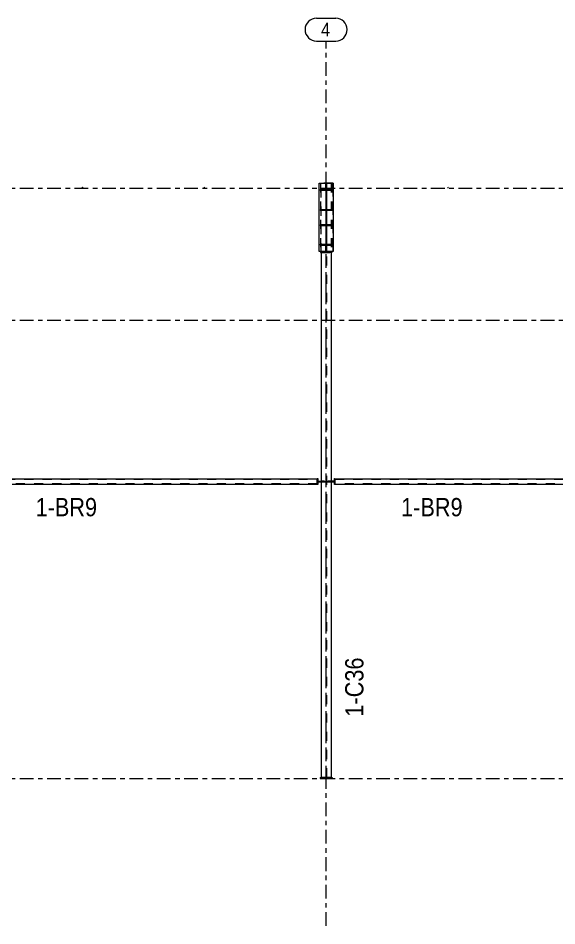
# Model space of a CAD drawing. Header units: millimetres. Extents: x -49 to 1122, y -181 to 639.
# Drawn here: x 595.6 to 713.6, y 208.9 to 407.5 of the extents above; entities that cross this region are included whole.
import ezdxf

# ---------------------------------------------------------------- set-up
doc = ezdxf.new("R2010")
doc.units = ezdxf.units.MM
for name, pattern in [('XKITLINE00', [0]), ('XKITLINE02', [4, 2, -2]), ('XKITLINE03', [6, 3, -1, 1, -1])]:
    doc.linetypes.add(name, pattern=pattern)
for name, color, linetype, lineweight in [('Part', 2, 'Continuous', 0), ('PartMark', 7, 'Continuous', 0), ('S-grid', 1, 'Continuous', 0)]:
    doc.layers.add(name, color=color, linetype=linetype, lineweight=lineweight)
doc.styles.add('ARIAL', font='ARIAL.TTF')

# ---------------------------------------------------------------- blocks, each defined once
blk = doc.blocks.new('*A234')
at = {"layer": 'Part'}
blk.add_hatch(color=3, dxfattribs=at).paths.add_polyline_path([(609.72, 370.47), (609.77, 370.45), (609.79, 370.4), (609.77, 370.35), (609.72, 370.33), (609.68, 370.35), (609.66, 370.4), (609.68, 370.45)], flags=17)
blk = doc.blocks.new('*A235')
at = {"layer": 'Part'}
blk.add_hatch(color=3, dxfattribs=at).paths.add_polyline_path([(661.81, 357.88), (661.81, 357.99), (664.31, 357.99), (664.31, 357.88)], flags=17)
blk = doc.blocks.new('*A236')
at = {"layer": 'Part'}
blk.add_hatch(color=3, dxfattribs=at).paths.add_polyline_path([(661.81, 369.73), (661.81, 369.84), (664.31, 369.84), (664.31, 369.73)], flags=17)
blk = doc.blocks.new('*A237')
at = {"layer": 'Part'}
blk.add_hatch(color=3, dxfattribs=at).paths.add_polyline_path([(663.01, 357.99), (663.01, 369.73), (663.1, 369.73), (663.1, 357.99)], flags=17)
blk = doc.blocks.new('*A238')
at = {"layer": 'Part'}
blk.add_hatch(color=3, dxfattribs=at).paths.add_polyline_path([(636.39, 370.47), (636.44, 370.45), (636.46, 370.4), (636.44, 370.35), (636.39, 370.33), (636.34, 370.35), (636.32, 370.4), (636.34, 370.45)], flags=17)
blk = doc.blocks.new('*A239')
at = {"layer": 'Part'}
blk.add_hatch(color=3, dxfattribs=at).paths.add_polyline_path([(663, 369.84), (663, 371.03), (663.11, 371.03), (663.11, 369.84)], flags=17)
blk = doc.blocks.new('*A240')
at = {"layer": 'Part'}
blk.add_hatch(color=3, dxfattribs=at).paths.add_polyline_path([(662.1, 365.45), (662.1, 365.56), (663.01, 365.56), (663.01, 365.45)], flags=17)
blk = doc.blocks.new('*A241')
at = {"layer": 'Part'}
blk.add_hatch(color=3, dxfattribs=at).paths.add_polyline_path([(662.1, 362.12), (662.1, 362.23), (663.01, 362.23), (663.01, 362.12)], flags=17)
blk = doc.blocks.new('*A242')
at = {"layer": 'Part'}
blk.add_hatch(color=3, dxfattribs=at).paths.add_polyline_path([(663.1, 365.45), (663.1, 365.56), (664.01, 365.56), (664.01, 365.45)], flags=17)
blk = doc.blocks.new('*A243')
at = {"layer": 'Part'}
blk.add_hatch(color=3, dxfattribs=at).paths.add_polyline_path([(663.1, 362.12), (663.1, 362.23), (664.01, 362.23), (664.01, 362.12)], flags=17)
blk = doc.blocks.new('*A244')
at = {"layer": 'Part'}
blk.add_hatch(color=3, dxfattribs=at).paths.add_polyline_path([(663, 357.61), (663, 357.88), (663.11, 357.88), (663.11, 357.61)], flags=17)
blk = doc.blocks.new('*A254')
at = {"layer": 'Part'}
blk.add_hatch(color=3, dxfattribs=at).paths.add_polyline_path([(689.72, 370.47), (689.77, 370.45), (689.79, 370.4), (689.77, 370.35), (689.72, 370.33), (689.68, 370.35), (689.66, 370.4), (689.68, 370.45)], flags=17)
blk = doc.blocks.new('*A1070')
at = {"layer": 'S-grid', "color": 1, "linetype": 'XKITLINE03', "lineweight": 0}
blk.add_line((-10, 370.25), (1096.06, 370.25), dxfattribs=at)
blk = doc.blocks.new('*A1071')
at = {"layer": 'S-grid', "color": 1, "linetype": 'XKITLINE03', "lineweight": 0}
blk.add_line((-10, 341.36), (1096.06, 341.36), dxfattribs=at)
blk = doc.blocks.new('*A1072')
at = {"layer": 'S-grid', "color": 1, "linetype": 'XKITLINE03', "lineweight": 0}
blk.add_line((-10, 241.08), (1096.06, 241.08), dxfattribs=at)
blk = doc.blocks.new('*A1471')
at = {"layer": 'S-grid', "color": 1, "linetype": 'XKITLINE03', "lineweight": 0}
blk.add_line((663.06, 208.86), (663.06, 402.47), dxfattribs=at)
at = {"layer": 'S-grid', "color": 3, "style": 'ARIAL', "width": 0.85}
blk.add_text('4', height=3, dxfattribs=at).set_placement((661.94, 403.47))
blk = doc.blocks.new('*A1473')
at = {"layer": 'Part', "color": 7, "linetype": 'XKITLINE02', "lineweight": 0}
for p, q in [((661.94, 356.23), (661.94, 371.34)), ((661.94, 371.34), (664.17, 371.34)), ((663.01, 371.34), (663.01, 241.31)), ((663.1, 371.34), (663.1, 241.31)), ((664.17, 371.34), (664.17, 356.23)), ((664.17, 241.31), (661.94, 241.31))]:
    blk.add_line(p, q, dxfattribs=at)
at = {"layer": 'Part', "color": 2, "linetype": 'XKITLINE00', "lineweight": 0}
for p, q in [((661.94, 356.23), (661.94, 241.31)), ((664.17, 356.23), (664.17, 241.31))]:
    blk.add_line(p, q, dxfattribs=at)
blk = doc.blocks.new('*A1475')
at = {"layer": 'Part', "color": 2, "linetype": 'XKITLINE00', "lineweight": 0}
for p, q in [((664.99, 306.64), (741.12, 306.64)), ((664.99, 305.53), (741.12, 305.53))]:
    blk.add_line(p, q, dxfattribs=at)
at = {"layer": 'Part', "color": 7, "linetype": 'XKITLINE02', "lineweight": 0}
for p, q in [((664.99, 306.64), (664.99, 305.53)), ((664.99, 306.59), (741.12, 306.59)), ((741.12, 306.64), (741.12, 305.53)), ((741.12, 305.57), (664.99, 305.57))]:
    blk.add_line(p, q, dxfattribs=at)
blk = doc.blocks.new('*A1516')
at = {"layer": 'Part', "color": 2, "linetype": 'XKITLINE00', "lineweight": 0}
for p, q in [((584.99, 306.64), (661.12, 306.64)), ((584.99, 305.53), (661.12, 305.53))]:
    blk.add_line(p, q, dxfattribs=at)
at = {"layer": 'Part', "color": 7, "linetype": 'XKITLINE02', "lineweight": 0}
for p, q in [((584.99, 306.64), (584.99, 305.53)), ((584.99, 306.59), (661.12, 306.59)), ((661.12, 306.64), (661.12, 305.53)), ((661.12, 305.57), (584.99, 305.57))]:
    blk.add_line(p, q, dxfattribs=at)
blk = doc.blocks.new('*A1524')
at = {"layer": 'Part', "color": 2, "linetype": 'XKITLINE00', "lineweight": 0}
for p, q in [((661.72, 241.31), (661.72, 241.08)), ((661.72, 241.31), (664.39, 241.31)), ((661.72, 241.08), (664.39, 241.08)), ((664.39, 241.31), (664.39, 241.08))]:
    blk.add_line(p, q, dxfattribs=at)
blk = doc.blocks.new('*A1525')
at = {"layer": 'Part', "color": 2, "linetype": 'XKITLINE00', "lineweight": 0}
for p, q in [((661.94, 306.03), (661.34, 306.03)), ((661.34, 305.92), (661.34, 306.03)), ((661.94, 305.92), (661.34, 305.92))]:
    blk.add_line(p, q, dxfattribs=at)
at = {"layer": 'Part', "color": 7, "linetype": 'XKITLINE02', "lineweight": 0}
for p, q in [((663.01, 306.03), (661.94, 306.03)), ((663.01, 305.92), (661.94, 305.92)), ((662.84, 306.03), (662.84, 305.92)), ((663.01, 306.03), (663.01, 305.92))]:
    blk.add_line(p, q, dxfattribs=at)
blk = doc.blocks.new('*A1526')
at = {"layer": 'Part', "color": 2, "linetype": 'XKITLINE00', "lineweight": 0}
for p, q in [((661.23, 306.03), (661.23, 306.14)), ((661.23, 306.14), (661.94, 306.14)), ((661.34, 306.03), (661.23, 306.03))]:
    blk.add_line(p, q, dxfattribs=at)
at = {"layer": 'Part', "color": 7, "linetype": 'XKITLINE02', "lineweight": 0}
for p, q in [((662.68, 306.03), (661.34, 306.03)), ((662.68, 306.14), (661.94, 306.14)), ((662.68, 306.03), (662.68, 306.14))]:
    blk.add_line(p, q, dxfattribs=at)
blk = doc.blocks.new('*A1527')
at = {"layer": 'Part', "color": 2, "linetype": 'XKITLINE00', "lineweight": 0}
for p, q in [((661.12, 305.42), (661.12, 306.75)), ((661.12, 306.75), (661.23, 306.75)), ((661.23, 306.75), (661.23, 305.42)), ((661.23, 305.42), (661.12, 305.42))]:
    blk.add_line(p, q, dxfattribs=at)
blk = doc.blocks.new('*A1528')
at = {"layer": 'Part', "color": 7, "linetype": 'XKITLINE02', "lineweight": 0}
for p, q in [((663.1, 306.03), (663.1, 305.92)), ((664.17, 306.03), (663.1, 306.03)), ((664.17, 305.92), (663.1, 305.92)), ((663.27, 306.03), (663.27, 305.92))]:
    blk.add_line(p, q, dxfattribs=at)
at = {"layer": 'Part', "color": 2, "linetype": 'XKITLINE00', "lineweight": 0}
for p, q in [((664.77, 306.03), (664.17, 306.03)), ((664.77, 305.92), (664.17, 305.92)), ((664.77, 306.03), (664.77, 305.92))]:
    blk.add_line(p, q, dxfattribs=at)
blk = doc.blocks.new('*A1529')
at = {"layer": 'Part', "color": 7, "linetype": 'XKITLINE02', "lineweight": 0}
for p, q in [((663.43, 306.14), (663.43, 306.03)), ((664.17, 306.14), (663.43, 306.14)), ((664.77, 306.03), (663.43, 306.03))]:
    blk.add_line(p, q, dxfattribs=at)
at = {"layer": 'Part', "color": 2, "linetype": 'XKITLINE00', "lineweight": 0}
for p, q in [((664.88, 306.14), (664.17, 306.14)), ((664.88, 306.03), (664.77, 306.03)), ((664.88, 306.14), (664.88, 306.03))]:
    blk.add_line(p, q, dxfattribs=at)
blk = doc.blocks.new('*A1530')
at = {"layer": 'Part', "color": 2, "linetype": 'XKITLINE00', "lineweight": 0}
for p, q in [((664.88, 305.42), (664.88, 306.75)), ((664.88, 306.75), (664.99, 306.75)), ((664.99, 306.75), (664.99, 305.42)), ((664.99, 305.42), (664.88, 305.42))]:
    blk.add_line(p, q, dxfattribs=at)
blk = doc.blocks.new('*A1537')
at = {"layer": 'Part', "color": 2, "linetype": 'XKITLINE00', "lineweight": 0}
for start, end in [(45, 225), (225, 45)]:
    blk.add_arc((609.72, 370.4), 0.0667, start, end, dxfattribs=at)
blk = doc.blocks.new('*A1538')
at = {"layer": 'Part', "color": 2, "linetype": 'XKITLINE00', "lineweight": 0}
for p, q in [((661.81, 357.99), (664.31, 357.99)), ((661.81, 357.78), (661.81, 357.99)), ((661.81, 357.88), (664.31, 357.88)), ((663, 357.78), (661.81, 357.78)), ((664.31, 357.78), (663.11, 357.78)), ((664.31, 357.99), (664.31, 357.78))]:
    blk.add_line(p, q, dxfattribs=at)
at = {"layer": 'Part', "color": 7, "linetype": 'XKITLINE02', "lineweight": 0}
for p, q in [((661.81, 357.89), (664.31, 357.89)), ((663.11, 357.78), (663, 357.78))]:
    blk.add_line(p, q, dxfattribs=at)
blk = doc.blocks.new('*A1539')
at = {"layer": 'Part', "color": 2, "linetype": 'XKITLINE00', "lineweight": 0}
for p, q in [((663, 369.98), (661.81, 369.98)), ((661.81, 369.73), (661.81, 369.98)), ((664.31, 369.84), (661.81, 369.84)), ((664.31, 369.73), (661.81, 369.73)), ((664.31, 369.98), (663.11, 369.98)), ((664.31, 369.98), (664.31, 369.73))]:
    blk.add_line(p, q, dxfattribs=at)
at = {"layer": 'Part', "color": 7, "linetype": 'XKITLINE02', "lineweight": 0}
for p, q in [((661.81, 369.87), (664.31, 369.87)), ((663.11, 369.98), (663, 369.98))]:
    blk.add_line(p, q, dxfattribs=at)
blk = doc.blocks.new('*A1540')
at = {"layer": 'Part', "color": 7, "linetype": 'XKITLINE02', "lineweight": 0}
for p, q in [((663.1, 369.87), (663.01, 369.87)), ((663.01, 369.87), (663.01, 369.73)), ((663.1, 369.87), (663.1, 369.73)), ((663.01, 357.99), (663.01, 357.89)), ((663.01, 357.89), (663.1, 357.89)), ((663.1, 357.99), (663.1, 357.89))]:
    blk.add_line(p, q, dxfattribs=at)
at = {"layer": 'Part', "color": 2, "linetype": 'XKITLINE00', "lineweight": 0}
for p, q in [((663.01, 369.73), (663.1, 369.73)), ((663.01, 369.73), (663.01, 357.99)), ((663.1, 369.73), (663.1, 357.99)), ((663.01, 357.99), (663.1, 357.99))]:
    blk.add_line(p, q, dxfattribs=at)
blk = doc.blocks.new('*A1541')
at = {"layer": 'Part', "color": 7, "linetype": 'XKITLINE02', "lineweight": 0}
for p, q in [((663.1, 369.87), (663.01, 369.87)), ((663.01, 369.87), (663.01, 357.89)), ((663.1, 357.89), (663.1, 369.87)), ((663.01, 357.89), (663.1, 357.89))]:
    blk.add_line(p, q, dxfattribs=at)
blk = doc.blocks.new('*A1542')
at = {"layer": 'Part', "color": 7, "linetype": 'XKITLINE02', "lineweight": 0}
for p, q in [((661.81, 357.99), (661.81, 357.78)), ((661.81, 357.89), (664.31, 357.89)), ((661.81, 357.78), (664.31, 357.78)), ((664.31, 357.78), (664.31, 357.99))]:
    blk.add_line(p, q, dxfattribs=at)
blk = doc.blocks.new('*A1543')
at = {"layer": 'Part', "color": 7, "linetype": 'XKITLINE02', "lineweight": 0}
for p, q in [((661.81, 369.98), (661.81, 369.73)), ((664.31, 369.98), (661.81, 369.98)), ((664.31, 369.87), (661.81, 369.87)), ((664.31, 369.73), (664.31, 369.98))]:
    blk.add_line(p, q, dxfattribs=at)
blk = doc.blocks.new('*A1544')
at = {"layer": 'Part', "color": 2, "linetype": 'XKITLINE00', "lineweight": 0}
for start, end in [(45, 225), (225, 45)]:
    blk.add_arc((636.39, 370.4), 0.0667, start, end, dxfattribs=at)
blk = doc.blocks.new('*A1545')
at = {"layer": 'Part', "color": 7, "linetype": 'XKITLINE02', "lineweight": 0}
for p, q in [((661.83, 371.34), (664.28, 371.34)), ((661.83, 371.34), (661.83, 356.45)), ((664.28, 371.34), (664.28, 356.45))]:
    blk.add_line(p, q, dxfattribs=at)
at = {"layer": 'Part', "color": 2, "linetype": 'XKITLINE00', "lineweight": 0}
for p, q in [((661.83, 356.45), (661.83, 356.23)), ((664.28, 356.23), (661.83, 356.23)), ((664.28, 356.45), (664.28, 356.23))]:
    blk.add_line(p, q, dxfattribs=at)
blk = doc.blocks.new('*A1546')
at = {"layer": 'Part', "color": 7, "linetype": 'XKITLINE02', "lineweight": 0}
for p, q in [((661.83, 371.34), (664.28, 371.34)), ((661.83, 371.34), (661.83, 356.23)), ((664.28, 371.34), (664.28, 356.23)), ((661.83, 356.23), (664.28, 356.23))]:
    blk.add_line(p, q, dxfattribs=at)
blk = doc.blocks.new('*A1547')
at = {"layer": 'Part', "color": 2, "linetype": 'XKITLINE00', "lineweight": 0}
for p, q in [((661.56, 356.45), (661.56, 371.34)), ((661.56, 371.34), (664.56, 371.34)), ((664.56, 371.34), (664.56, 356.45)), ((664.56, 356.45), (661.56, 356.45))]:
    blk.add_line(p, q, dxfattribs=at)
blk = doc.blocks.new('*A1548')
at = {"layer": 'Part', "color": 7, "linetype": 'XKITLINE02', "lineweight": 0}
for p, q in [((661.56, 356.45), (661.56, 371.34)), ((664.56, 371.34), (661.56, 371.34)), ((664.56, 356.45), (664.56, 371.34)), ((664.56, 356.45), (661.56, 356.45))]:
    blk.add_line(p, q, dxfattribs=at)
blk = doc.blocks.new('*A1549')
at = {"layer": 'Part', "color": 7, "linetype": 'XKITLINE02', "lineweight": 0}
for p, q in [((663, 371.34), (663, 369.84)), ((663, 371.34), (663.11, 371.34)), ((663, 370.15), (663.11, 370.15)), ((663, 369.96), (663.11, 369.96)), ((663.11, 371.34), (663.11, 369.84))]:
    blk.add_line(p, q, dxfattribs=at)
blk = doc.blocks.new('*A1550')
at = {"layer": 'Part', "color": 2, "linetype": 'XKITLINE00', "lineweight": 0}
for p, q in [((663, 371.34), (663.11, 371.34)), ((663, 369.84), (663, 371.34)), ((663, 371.03), (663.11, 371.03)), ((663.11, 369.84), (663, 369.84)), ((663.11, 371.34), (663.11, 369.84))]:
    blk.add_line(p, q, dxfattribs=at)
at = {"layer": 'Part', "color": 7, "linetype": 'XKITLINE02', "lineweight": 0}
for p, q in [((663, 370.15), (663.11, 370.15)), ((663, 369.96), (663.11, 369.96))]:
    blk.add_line(p, q, dxfattribs=at)
blk = doc.blocks.new('*A1551')
at = {"layer": 'Part', "color": 7, "linetype": 'XKITLINE02', "lineweight": 0}
for p, q in [((663.01, 369.98), (662.01, 369.98)), ((662.01, 369.98), (662.01, 369.87)), ((662.01, 369.87), (663.01, 369.87)), ((662.84, 369.98), (662.84, 369.87)), ((663.01, 369.87), (663.01, 369.98))]:
    blk.add_line(p, q, dxfattribs=at)
blk = doc.blocks.new('*A1552')
at = {"layer": 'Part', "color": 7, "linetype": 'XKITLINE02', "lineweight": 0}
for p, q in [((664.1, 369.98), (663.1, 369.98)), ((663.1, 369.98), (663.1, 369.87)), ((663.1, 369.87), (664.1, 369.87)), ((663.27, 369.98), (663.27, 369.87)), ((664.1, 369.87), (664.1, 369.98))]:
    blk.add_line(p, q, dxfattribs=at)
blk = doc.blocks.new('*A1553')
at = {"layer": 'Part', "color": 7, "linetype": 'XKITLINE02', "lineweight": 0}
for p, q in [((663.01, 357.89), (662.01, 357.89)), ((662.01, 357.89), (662.01, 357.78)), ((662.01, 357.78), (663.01, 357.78)), ((662.84, 357.89), (662.84, 357.78)), ((663.01, 357.78), (663.01, 357.89))]:
    blk.add_line(p, q, dxfattribs=at)
blk = doc.blocks.new('*A1554')
at = {"layer": 'Part', "color": 7, "linetype": 'XKITLINE02', "lineweight": 0}
for p, q in [((664.1, 357.89), (663.1, 357.89)), ((663.1, 357.89), (663.1, 357.78)), ((663.1, 357.78), (664.1, 357.78)), ((663.27, 357.89), (663.27, 357.78)), ((664.1, 357.78), (664.1, 357.89))]:
    blk.add_line(p, q, dxfattribs=at)
blk = doc.blocks.new('*A1555')
at = {"layer": 'Part', "color": 7, "linetype": 'XKITLINE02', "lineweight": 0}
for p, q in [((663.01, 365.56), (662.01, 365.56)), ((662.01, 365.56), (662.01, 365.45)), ((662.01, 365.45), (663.01, 365.45)), ((662.84, 365.56), (662.84, 365.45)), ((663.01, 365.45), (663.01, 365.56))]:
    blk.add_line(p, q, dxfattribs=at)
blk = doc.blocks.new('*A1556')
at = {"layer": 'Part', "color": 7, "linetype": 'XKITLINE02', "lineweight": 0}
for p, q in [((664.1, 365.56), (663.1, 365.56)), ((663.1, 365.56), (663.1, 365.45)), ((663.1, 365.45), (664.1, 365.45)), ((663.27, 365.56), (663.27, 365.45)), ((664.1, 365.45), (664.1, 365.56))]:
    blk.add_line(p, q, dxfattribs=at)
blk = doc.blocks.new('*A1557')
at = {"layer": 'Part', "color": 7, "linetype": 'XKITLINE02', "lineweight": 0}
for p, q in [((663.01, 362.23), (662.01, 362.23)), ((662.01, 362.23), (662.01, 362.12)), ((662.01, 362.12), (663.01, 362.12)), ((662.84, 362.23), (662.84, 362.12)), ((663.01, 362.12), (663.01, 362.23))]:
    blk.add_line(p, q, dxfattribs=at)
blk = doc.blocks.new('*A1558')
at = {"layer": 'Part', "color": 7, "linetype": 'XKITLINE02', "lineweight": 0}
for p, q in [((664.1, 362.23), (663.1, 362.23)), ((663.1, 362.23), (663.1, 362.12)), ((663.1, 362.12), (664.1, 362.12)), ((663.27, 362.23), (663.27, 362.12)), ((664.1, 362.12), (664.1, 362.23))]:
    blk.add_line(p, q, dxfattribs=at)
blk = doc.blocks.new('*A1559')
at = {"layer": 'Part', "color": 2, "linetype": 'XKITLINE00', "lineweight": 0}
for p, q in [((663.01, 365.56), (661.83, 365.56)), ((661.83, 365.56), (661.83, 365.45)), ((663.01, 365.45), (661.83, 365.45)), ((662.1, 365.45), (662.1, 365.56)), ((663.01, 365.56), (663.01, 365.45))]:
    blk.add_line(p, q, dxfattribs=at)
at = {"layer": 'Part', "color": 7, "linetype": 'XKITLINE02', "lineweight": 0}
blk.add_line((662.84, 365.45), (662.84, 365.56), dxfattribs=at)
blk = doc.blocks.new('*A1560')
at = {"layer": 'Part', "color": 2, "linetype": 'XKITLINE00', "lineweight": 0}
for p, q in [((663.01, 362.23), (661.83, 362.23)), ((661.83, 362.23), (661.83, 362.12)), ((663.01, 362.12), (661.83, 362.12)), ((662.1, 362.12), (662.1, 362.23)), ((663.01, 362.23), (663.01, 362.12))]:
    blk.add_line(p, q, dxfattribs=at)
at = {"layer": 'Part', "color": 7, "linetype": 'XKITLINE02', "lineweight": 0}
blk.add_line((662.84, 362.12), (662.84, 362.23), dxfattribs=at)
blk = doc.blocks.new('*A1561')
at = {"layer": 'Part', "color": 2, "linetype": 'XKITLINE00', "lineweight": 0}
for p, q in [((664.28, 365.56), (663.1, 365.56)), ((663.1, 365.56), (663.1, 365.45)), ((664.28, 365.45), (663.1, 365.45)), ((664.01, 365.45), (664.01, 365.56)), ((664.28, 365.56), (664.28, 365.45))]:
    blk.add_line(p, q, dxfattribs=at)
at = {"layer": 'Part', "color": 7, "linetype": 'XKITLINE02', "lineweight": 0}
blk.add_line((663.27, 365.45), (663.27, 365.56), dxfattribs=at)
blk = doc.blocks.new('*A1562')
at = {"layer": 'Part', "color": 2, "linetype": 'XKITLINE00', "lineweight": 0}
for p, q in [((664.28, 362.23), (663.1, 362.23)), ((663.1, 362.23), (663.1, 362.12)), ((664.28, 362.12), (663.1, 362.12)), ((664.01, 362.12), (664.01, 362.23)), ((664.28, 362.23), (664.28, 362.12))]:
    blk.add_line(p, q, dxfattribs=at)
at = {"layer": 'Part', "color": 7, "linetype": 'XKITLINE02', "lineweight": 0}
blk.add_line((663.27, 362.12), (663.27, 362.23), dxfattribs=at)
blk = doc.blocks.new('*A1563')
at = {"layer": 'Part', "color": 2, "linetype": 'XKITLINE00', "lineweight": 0}
for p, q in [((663, 356.45), (663, 357.88)), ((663, 357.88), (663.11, 357.88)), ((663.11, 357.61), (663, 357.61)), ((663.11, 357.88), (663.11, 356.45)), ((663.11, 356.45), (663, 356.45))]:
    blk.add_line(p, q, dxfattribs=at)
at = {"layer": 'Part', "color": 7, "linetype": 'XKITLINE02', "lineweight": 0}
for p, q in [((663, 357.8), (663.11, 357.8)), ((663, 357.62), (663.11, 357.62))]:
    blk.add_line(p, q, dxfattribs=at)
blk = doc.blocks.new('*A1564')
at = {"layer": 'Part', "color": 7, "linetype": 'XKITLINE02', "lineweight": 0}
for p, q in [((663.01, 365.56), (661.83, 365.56)), ((661.83, 365.45), (661.83, 365.56)), ((663.01, 365.45), (661.83, 365.45)), ((662.84, 365.45), (662.84, 365.56)), ((663.01, 365.45), (663.01, 365.56))]:
    blk.add_line(p, q, dxfattribs=at)
blk = doc.blocks.new('*A1565')
at = {"layer": 'Part', "color": 7, "linetype": 'XKITLINE02', "lineweight": 0}
for p, q in [((663.01, 362.23), (661.83, 362.23)), ((661.83, 362.12), (661.83, 362.23)), ((663.01, 362.12), (661.83, 362.12)), ((662.84, 362.12), (662.84, 362.23)), ((663.01, 362.12), (663.01, 362.23))]:
    blk.add_line(p, q, dxfattribs=at)
blk = doc.blocks.new('*A1566')
at = {"layer": 'Part', "color": 7, "linetype": 'XKITLINE02', "lineweight": 0}
for p, q in [((663.1, 365.45), (663.1, 365.56)), ((663.1, 365.56), (664.28, 365.56)), ((664.28, 365.45), (663.1, 365.45)), ((663.27, 365.45), (663.27, 365.56)), ((664.28, 365.56), (664.28, 365.45))]:
    blk.add_line(p, q, dxfattribs=at)
blk = doc.blocks.new('*A1567')
at = {"layer": 'Part', "color": 7, "linetype": 'XKITLINE02', "lineweight": 0}
for p, q in [((663.1, 362.12), (663.1, 362.23)), ((663.1, 362.23), (664.28, 362.23)), ((664.28, 362.12), (663.1, 362.12)), ((663.27, 362.12), (663.27, 362.23)), ((664.28, 362.23), (664.28, 362.12))]:
    blk.add_line(p, q, dxfattribs=at)
blk = doc.blocks.new('*A1568')
at = {"layer": 'Part', "color": 7, "linetype": 'XKITLINE02', "lineweight": 0}
for p, q in [((663, 357.88), (663, 356.45)), ((663, 357.8), (663.11, 357.8)), ((663, 357.62), (663.11, 357.62)), ((663.11, 357.88), (663.11, 356.45)), ((663.11, 356.45), (663, 356.45))]:
    blk.add_line(p, q, dxfattribs=at)
blk = doc.blocks.new('*A1597')
at = {"layer": 'S-grid', "color": 1, "linetype": 'XKITLINE00', "lineweight": 0}
for p, q in [((660.94, 407.47), (665.17, 407.47)), ((660.94, 402.47), (665.17, 402.47))]:
    blk.add_line(p, q, dxfattribs=at)
for centre, start, end in [((660.94, 404.97), 90, 270), ((665.17, 404.97), 270, 90)]:
    blk.add_arc(centre, 2.5, start, end, dxfattribs=at)
blk = doc.blocks.new('*A1599')
at = {"layer": 'Part', "color": 2, "linetype": 'XKITLINE00', "lineweight": 0}
for start, end in [(45, 225), (225, 45)]:
    blk.add_arc((689.72, 370.4), 0.0667, start, end, dxfattribs=at)
blk = doc.blocks.new('*A2692')
at = {"layer": 'PartMark', "color": 3, "style": 'ARIAL', "width": 0.85}
blk.add_text('1-C36', height=4, rotation=90.0002, dxfattribs=at).set_placement((671.22, 254.64))
blk = doc.blocks.new('*A2695')
at = {"layer": 'PartMark', "color": 3, "style": 'ARIAL', "width": 0.85}
blk.add_text('1-BR9', height=4, dxfattribs=at).set_placement((599.46, 298.48))
blk = doc.blocks.new('*A2697')
at = {"layer": 'PartMark', "color": 3, "style": 'ARIAL', "width": 0.85}
blk.add_text('1-BR9', height=4, dxfattribs=at).set_placement((679.46, 298.48))

msp = doc.modelspace()

# ---------------------------------------------------------------- block references
at = {"lineweight": 0}
for name in ['*A1597', '*A1471', '*A1070', '*A1537', '*A234', '*A238', '*A1544', '*A1547', '*A1548', '*A1539', '*A1543', '*A236', '*A1545', '*A1546', '*A1473', '*A1551', '*A1549', '*A1550', '*A239', '*A1540', '*A1541', '*A237', '*A1552', '*A1599', '*A254', '*A1559', '*A1564', '*A1555', '*A240', '*A242', '*A1556', '*A1561', '*A1566', '*A1560', '*A1565', '*A1557', '*A241', '*A243', '*A1558', '*A1562', '*A1567', '*A235', '*A1538', '*A1542', '*A1553', '*A244', '*A1563', '*A1568', '*A1554', '*A1071', '*A1516', '*A1527', '*A1526', '*A1525', '*A1528', '*A1529', '*A1530', '*A1475', '*A2695', '*A2697', '*A2692', '*A1072', '*A1524']:
    msp.add_blockref(name, (0, 0), dxfattribs=at)

doc.saveas('drawing.dxf')
